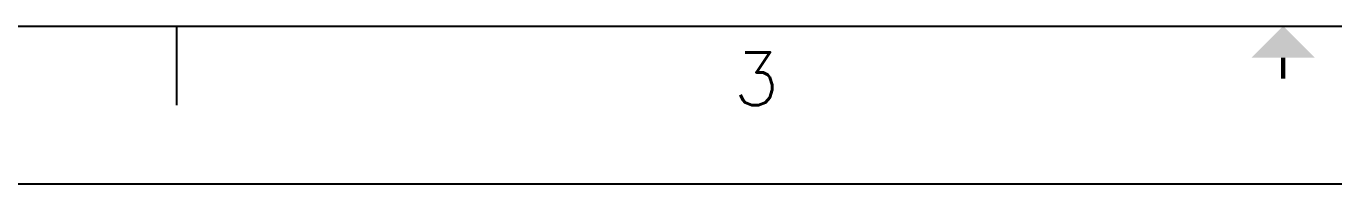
# Model space of a CAD drawing. Header units: inches. Extents: x 4 to 127, y -3 to 89.
# Drawn here: x 32.47 to 68.01, y -3 to 1.3 of the extents above; entities that cross this region are included whole.
import ezdxf
from ezdxf.enums import TextEntityAlignment as Align

# ---------------------------------------------------------------- set-up
doc = ezdxf.new("R2010")
doc.units = ezdxf.units.IN
doc.header["$MEASUREMENT"] = 0
doc.layers.add('Title Block', color=7, linetype='Continuous')
doc.layers.add('Viewport', color=7, linetype='Continuous')
doc.styles.add('Roman', font='romans')

# ---------------------------------------------------------------- blocks, each defined once
blk = doc.blocks.new('ANSI_border_C')
at = {"layer": 'Title Block'}
for p, q in [((0.5, 0.75), (20.5, 0.75)), ((5.25, 0.375), (5.25, 0.75)), ((0, 0), (21, 0))]:
    blk.add_line(p, q, dxfattribs=at)
at = {"layer": 'Title Block', "const_width": 0.02}
blk.add_lwpolyline([(10.5, 0.5), (10.5, 0.6)], dxfattribs=at)
at = {"layer": 'Title Block'}
blk.add_solid([(10.35, 0.6), (10.65, 0.6), (10.5, 0.75)], dxfattribs=at)
at = {"layer": 'Title Block', "style": 'Roman'}
blk.add_text('3', height=0.25, dxfattribs=at).set_placement((8, 0.5), align=Align.MIDDLE_CENTER)
blk = doc.blocks.new('JIC_border_C')
at = {"xscale": 5.726708801404052, "yscale": 5.726708801404052, "zscale": 5.726708801404052}
blk.add_blockref('ANSI_border_C', (6.5, -3), dxfattribs=at)

msp = doc.modelspace()

# ---------------------------------------------------------------- block references
at = {"layer": 'Viewport'}
msp.add_blockref('JIC_border_C', (0, 0), dxfattribs=at)

doc.saveas('drawing.dxf')
